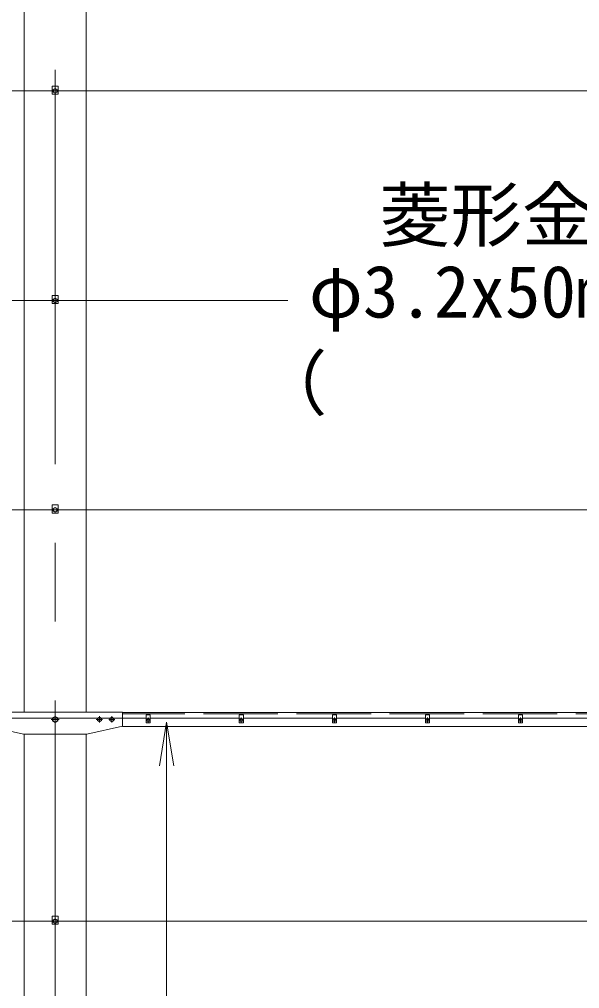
# Model space of a CAD drawing. Units: millimetres, scale not verified. Extents: x -14700 to 14700, y -10395 to 10395.
# Drawn here: x -7688 to -5882, y 980 to 4103 of the extents above; entities that cross this region are included whole.
import ezdxf
from ezdxf.enums import TextEntityAlignment as Align

# ---------------------------------------------------------------- set-up
doc = ezdxf.new("R2010")
doc.units = ezdxf.units.MM
doc.header["$LTSCALE"] = 40
doc.linetypes.add('DASHED', pattern=[7.5, 6, -1.5])
doc.linetypes.add('USER1', pattern=[50.8, 31.75, -6.35, 6.35, -6.35])
for name, color, linetype, lineweight in [('0-1_D-BMK', 2, 'USER1', 13), ('0-3_0', 7, 'Continuous', 18), ('0-6_D-STR1', 1, 'Continuous', 18), ('0-8_D-STR3', 3, 'Continuous', 13), ('0-A_D-STR-TXT', 7, 'Continuous', 13)]:
    doc.layers.add(name, color=color, linetype=linetype, lineweight=lineweight)
doc.styles.add('ＭＳ ゴシック', font='')
doc.styles.get('ＭＳ ゴシック').set_extended_font_data('MS Gothic')

# ---------------------------------------------------------------- blocks, each defined once
blk = doc.blocks.new('_Open')
at = {"layer": '0-3_0'}
blk.add_line((-40, 6.67), (0, 0), dxfattribs=at)
blk.add_lwpolyline([(-40, -6.67), (0, 0), (-40, 0)], dxfattribs=at)

msp = doc.modelspace()

# ---------------------------------------------------------------- linework, layer by layer
at = {"layer": '0-1_D-BMK'}
for p, q in [((-7572.27, -5457.26), (-7572.27, 5726.52)), ((-7582.27, 3872.74), (-7562.27, 3872.74)), ((-7582.27, 3197.74), (-7562.27, 3197.74)), ((-7582.27, 2522.74), (-7562.27, 2522.74)), ((-7559.52, 1847.74), (-7585.02, 1847.74)), ((-7419.77, 1847.74), (-7439.77, 1847.74)), ((-7429.77, 1837.74), (-7429.77, 1857.74)), ((-7379.77, 1847.74), (-7399.77, 1847.74)), ((-7389.77, 1837.74), (-7389.77, 1857.74)), ((-7279.71, 1846.24), (-7264.83, 1846.24)), ((-7272.27, 1853.68), (-7272.27, 1838.8)), ((-6979.71, 1846.24), (-6964.83, 1846.24)), ((-6972.27, 1853.68), (-6972.27, 1838.8)), ((-6679.71, 1846.24), (-6664.83, 1846.24)), ((-6672.27, 1853.68), (-6672.27, 1838.8)), ((-6379.71, 1846.24), (-6364.83, 1846.24)), ((-6372.27, 1853.68), (-6372.27, 1838.8)), ((-6079.71, 1846.24), (-6064.83, 1846.24)), ((-6072.27, 1853.68), (-6072.27, 1838.8)), ((-7582.27, 1197.74), (-7562.27, 1197.74))]:
    msp.add_line(p, q, dxfattribs=at)
at = {"layer": '0-6_D-STR1'}
for p, q in [((-7672.27, 4502.74), (-7672.27, 1870.74)), ((-7472.27, 1870.74), (-7472.27, 4502.74)), ((-4754.29, 1870.24), (-7354.77, 1870.24)), ((-4752.2, 1825.24), (-7354.77, 1825.24)), ((-7672.27, 1800.74), (-7672.27, -729.26)), ((-7472.27, -729.26), (-7472.27, 1800.74))]:
    msp.add_line(p, q, dxfattribs=at)
at = {"layer": '0-6_D-STR1', "linetype": 'DASHED'}
msp.add_line((-4754.29, 1866.24), (-7354.77, 1866.24), dxfattribs=at)
at = {"layer": '0-8_D-STR3'}
for p, q in [((-10555.07, 3872.74), (-3822.27, 3872.74)), ((-7578.77, 3876.49), (-7572.27, 3880.24)), ((-7578.77, 3868.98), (-7578.77, 3876.49)), ((-7572.27, 3880.24), (-7565.77, 3876.49)), ((-7565.77, 3876.49), (-7565.77, 3868.98)), ((-7572.27, 3865.23), (-7578.77, 3868.98)), ((-7565.77, 3868.98), (-7572.27, 3865.23)), ((-10555.07, 3197.74), (-6822.27, 3197.74)), ((-7578.77, 3201.49), (-7572.27, 3205.24)), ((-7578.77, 3193.98), (-7578.77, 3201.49)), ((-7572.27, 3190.23), (-7578.77, 3193.98)), ((-7572.27, 3205.24), (-7565.77, 3201.49)), ((-7565.77, 3193.98), (-7572.27, 3190.23)), ((-7565.77, 3201.49), (-7565.77, 3193.98)), ((-7578.77, 2526.49), (-7572.27, 2530.24)), ((-7572.27, 2530.24), (-7565.77, 2526.49)), ((-10555.07, 2522.74), (-3822.27, 2522.74)), ((-7578.77, 2518.98), (-7578.77, 2526.49)), ((-7572.27, 2515.23), (-7578.77, 2518.98)), ((-7565.77, 2518.98), (-7572.27, 2515.23)), ((-7565.77, 2526.49), (-7565.77, 2518.98)), ((-7865.77, 1851.24), (-7278.77, 1851.24)), ((-7580.77, 1852.65), (-7572.27, 1857.55)), ((-7580.77, 1842.83), (-7580.77, 1852.65)), ((-7572.27, 1837.92), (-7580.77, 1842.83)), ((-7563.77, 1842.83), (-7572.27, 1837.92)), ((-7429.77, 1855.24), (-7436.27, 1851.49)), ((-7436.27, 1851.49), (-7436.27, 1843.98)), ((-7436.27, 1843.98), (-7429.77, 1840.23)), ((-7423.27, 1851.49), (-7429.77, 1855.24)), ((-7429.77, 1840.23), (-7423.27, 1843.98)), ((-7423.27, 1843.98), (-7423.27, 1851.49)), ((-7389.77, 1855.24), (-7396.27, 1851.49)), ((-7396.27, 1851.49), (-7396.27, 1843.98)), ((-7396.27, 1843.98), (-7389.77, 1840.23)), ((-7383.27, 1851.49), (-7389.77, 1855.24)), ((-7389.77, 1840.23), (-7383.27, 1843.98)), ((-7383.27, 1843.98), (-7383.27, 1851.49)), ((-7278.77, 1862.24), (-7278.77, 1836.24)), ((-7265.77, 1862.24), (-7278.77, 1862.24)), ((-7265.77, 1862.24), (-7265.77, 1836.24)), ((-7265.77, 1851.24), (-6978.77, 1851.24)), ((-6978.77, 1862.24), (-6978.77, 1836.24)), ((-6965.77, 1862.24), (-6978.77, 1862.24)), ((-6965.77, 1862.24), (-6965.77, 1836.24)), ((-6965.77, 1851.24), (-6678.77, 1851.24)), ((-6678.77, 1862.24), (-6678.77, 1836.24)), ((-6665.77, 1862.24), (-6678.77, 1862.24)), ((-6665.77, 1862.24), (-6665.77, 1836.24)), ((-6665.77, 1851.24), (-6378.77, 1851.24)), ((-6378.77, 1862.24), (-6378.77, 1836.24)), ((-6365.77, 1862.24), (-6378.77, 1862.24)), ((-6365.77, 1862.24), (-6365.77, 1836.24)), ((-6365.77, 1851.24), (-6078.77, 1851.24)), ((-6078.77, 1862.24), (-6078.77, 1836.24)), ((-6065.77, 1862.24), (-6078.77, 1862.24)), ((-6065.77, 1862.24), (-6065.77, 1836.24)), ((-6065.77, 1851.24), (-5778.77, 1851.24)), ((-7674.77, 1800.74), (-7789.77, 1825.74)), ((-7265.77, 1836.24), (-7278.77, 1836.24)), ((-6965.77, 1836.24), (-6978.77, 1836.24)), ((-6665.77, 1836.24), (-6678.77, 1836.24)), ((-6365.77, 1836.24), (-6378.77, 1836.24)), ((-6065.77, 1836.24), (-6078.77, 1836.24)), ((-10555.07, 1197.74), (-3822.27, 1197.74)), ((-7578.77, 1201.49), (-7572.27, 1205.24)), ((-7578.77, 1193.98), (-7578.77, 1201.49)), ((-7572.27, 1190.23), (-7578.77, 1193.98)), ((-7572.27, 1205.24), (-7565.77, 1201.49)), ((-7565.77, 1193.98), (-7572.27, 1190.23)), ((-7565.77, 1201.49), (-7565.77, 1193.98))]:
    msp.add_line(p, q, dxfattribs=at)
for points in [[(-7562.77, 3888.74), (-7562.77, 3862.74), (-7581.77, 3862.74)], [(-7562.77, 3888.74), (-7581.77, 3888.74), (-7581.77, 3862.74)], [(-7562.77, 3213.74), (-7562.77, 3187.74), (-7581.77, 3187.74)], [(-7562.77, 3213.74), (-7581.77, 3213.74), (-7581.77, 3187.74)], [(-7562.77, 2538.74), (-7562.77, 2512.74), (-7581.77, 2512.74)], [(-7562.77, 2538.74), (-7581.77, 2538.74), (-7581.77, 2512.74)], [(-7789.77, 1870.74), (-7354.77, 1870.74), (-7354.77, 1825.74)], [(-7572.27, 1857.55), (-7563.77, 1852.65), (-7563.77, 1842.83)], [(-7674.77, 1800.74), (-7469.77, 1800.74), (-7354.77, 1825.74)], [(-7562.77, 1213.74), (-7562.77, 1187.74), (-7581.77, 1187.74)], [(-7562.77, 1213.74), (-7581.77, 1213.74), (-7581.77, 1187.74)]]:
    msp.add_lwpolyline(points, dxfattribs=at)
for centre, radius in [((-7572.27, 3872.74), 6.25), ((-7572.27, 3197.74), 6.25), ((-7572.27, 2522.74), 6.25), ((-7572.27, 1847.74), 8.25), ((-7429.77, 1847.74), 6.25), ((-7389.77, 1847.74), 6.25), ((-7272.27, 1846.24), 5.25), ((-6972.27, 1846.24), 5.25), ((-6672.27, 1846.24), 5.25), ((-6372.27, 1846.24), 5.25), ((-6072.27, 1846.24), 5.25), ((-7572.27, 1197.74), 6.25)]:
    msp.add_circle(centre, radius, dxfattribs=at)
at = {"layer": '0-A_D-STR-TXT'}
msp.add_line((-7213.17, 655.61), (-7213.17, 1836.67), dxfattribs=at)

# ---------------------------------------------------------------- block references
at = {"layer": '0-A_D-STR-TXT', "xscale": 3.5, "yscale": 3.5, "rotation": 90}
msp.add_blockref('_Open', (-7213.17, 1838.67), dxfattribs=at)

# ---------------------------------------------------------------- texts
at = {"layer": '0-A_D-STR-TXT', "style": 'ＭＳ ゴシック'}
for s, p in [('菱形金網', (-6527.09, 3338.6)), ('φ3.2x50mm目', (-6754.5, 3092.07)), ('（\u3000\u3000   \u3000\u3000）', (-6925.06, 2796.42))]:
    msp.add_text(s, height=168.3, dxfattribs=at).set_placement(p, align=Align.BOTTOM_LEFT)

doc.saveas('drawing.dxf')
